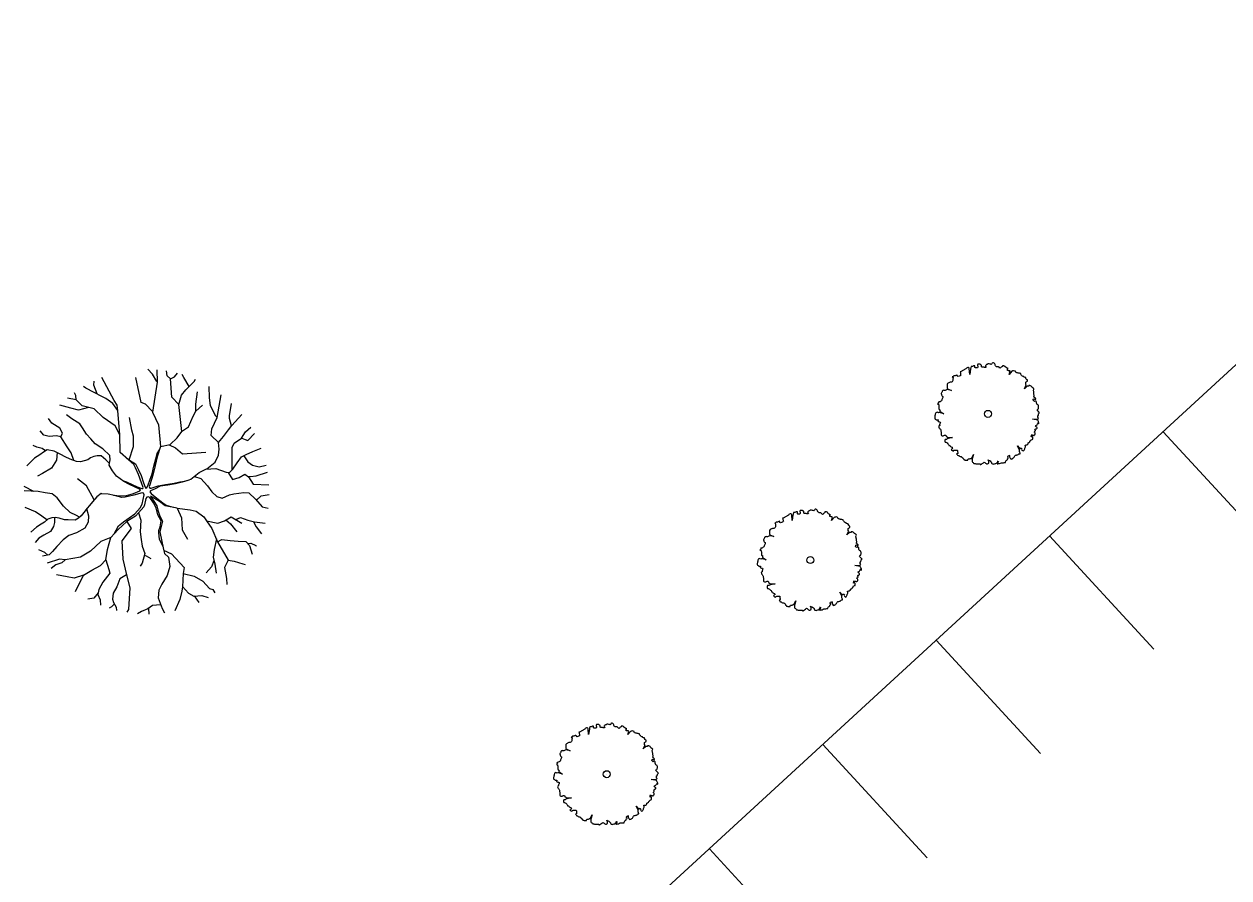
# Model space of a CAD drawing. Extents: x -76 to 67, y -47 to 42.
# Drawn here: x 7.63 to 33.85, y -27.48 to -8.89 of the extents above; entities that cross this region are included whole.
import ezdxf

# ---------------------------------------------------------------- set-up
doc = ezdxf.new("R2010")
doc.units = 0
doc.layers.add('Survey Exist Driveway', color=7, linetype='Continuous')
doc.layers.add('Survey Exist Trees', color=7, linetype='Continuous')

msp = doc.modelspace()

# ---------------------------------------------------------------- linework, layer by layer
at = {"layer": 'Survey Exist Driveway'}
for p, q in [((32.417, -17.765), (34.687, -20.232)), ((29.95, -20.034), (32.219, -22.502)), ((27.482, -22.304), (29.752, -24.772)), ((25.014, -24.574), (27.284, -27.042)), ((22.547, -26.844), (24.816, -29.311))]:
    msp.add_line(p, q, dxfattribs=at)
msp.add_lwpolyline([(50.73, -18.314), (42.064, -8.892), (17.611, -31.383), (26.278, -40.805)], close=True, dxfattribs=at)
at = {"layer": 'Survey Exist Trees'}
for p, q in [((28.128, -16.397), (28.013, -16.465)), ((28.608, -17.377), (28.608, -17.377)), ((24.264, -19.58), (24.15, -19.648)), ((24.744, -20.56), (24.744, -20.56)), ((19.833, -24.241), (19.718, -24.308)), ((20.312, -25.221), (20.312, -25.221))]:
    msp.add_line(p, q, dxfattribs=at)
for points in [[(10.522, -16.674), (10.427, -16.512), (10.325, -16.405)], [(10.523, -16.422), (10.533, -16.69), (10.427, -17.342), (10.56, -17.613), (10.6, -18.089), (10.81, -18.045), (10.969, -17.899), (11.064, -17.763), (10.999, -17.173), (10.852, -17.015), (10.819, -16.614), (10.749, -16.546), (10.736, -16.441)], [(10.819, -16.614), (10.91, -16.571), (10.97, -16.491)], [(28.013, -16.465), (28, -16.465), (28.007, -16.478), (28.007, -16.491), (28.013, -16.505), (28.013, -16.518), (28.02, -16.532), (28.007, -16.539), (28, -16.552), (27.98, -16.559), (27.959, -16.566), (27.946, -16.559), (27.946, -16.545), (27.932, -16.532), (27.919, -16.539), (27.906, -16.545), (27.892, -16.552), (27.879, -16.552), (27.865, -16.552), (27.852, -16.566), (27.831, -16.572), (27.852, -16.586), (27.852, -16.599), (27.845, -16.613), (27.845, -16.626), (27.845, -16.64), (27.845, -16.653), (27.838, -16.667), (27.825, -16.68), (27.811, -16.687), (27.798, -16.687), (27.784, -16.687), (27.771, -16.694), (27.757, -16.701), (27.744, -16.707), (27.73, -16.714), (27.717, -16.734), (27.717, -16.748), (27.717, -16.761), (27.717, -16.775), (27.717, -16.795), (27.717, -16.808), (27.724, -16.829), (27.812, -16.867), (27.717, -16.849), (27.704, -16.856), (27.69, -16.862), (27.677, -16.869)], [(29.138, -16.444), (29.125, -16.451), (29.067, -16.517), (29.091, -16.444), (29.071, -16.438), (29.057, -16.438), (29.044, -16.431), (29.03, -16.431), (29.03, -16.417), (29.03, -16.404), (29.03, -16.39), (29.044, -16.39), (29.03, -16.384), (29.003, -16.37), (28.983, -16.357), (28.983, -16.343), (28.97, -16.336), (28.956, -16.33), (28.943, -16.33), (28.923, -16.33), (28.923, -16.343), (28.909, -16.357), (28.896, -16.363), (28.882, -16.377), (28.869, -16.384), (28.848, -16.363), (28.835, -16.35), (28.821, -16.35), (28.801, -16.35), (28.788, -16.35), (28.781, -16.336), (28.768, -16.33), (28.761, -16.316), (28.761, -16.303), (28.754, -16.289), (28.741, -16.276), (28.727, -16.269), (28.714, -16.269), (28.7, -16.276), (28.694, -16.289), (28.68, -16.303), (28.667, -16.296), (28.653, -16.296), (28.633, -16.289), (28.619, -16.289), (28.606, -16.289), (28.593, -16.303), (28.579, -16.303), (28.566, -16.309), (28.559, -16.323), (28.545, -16.33), (28.552, -16.343), (28.566, -16.357), (28.559, -16.37), (28.545, -16.37), (28.532, -16.37), (28.518, -16.363), (28.505, -16.363), (28.491, -16.363), (28.478, -16.363), (28.465, -16.357), (28.465, -16.343), (28.465, -16.33), (28.465, -16.316), (28.451, -16.309), (28.438, -16.296), (28.424, -16.296), (28.411, -16.296), (28.397, -16.296), (28.384, -16.296), (28.377, -16.309), (28.377, -16.323), (28.384, -16.336), (28.384, -16.35), (28.384, -16.363), (28.377, -16.377), (28.364, -16.377), (28.35, -16.377), (28.337, -16.377), (28.323, -16.37), (28.323, -16.357), (28.323, -16.343), (28.323, -16.33), (28.31, -16.33), (28.296, -16.33), (28.283, -16.336), (28.269, -16.343), (28.256, -16.343), (28.242, -16.343), (28.242, -16.357), (28.236, -16.37), (28.236, -16.384), (28.229, -16.397), (28.211, -16.517), (28.202, -16.39), (28.195, -16.377), (28.182, -16.37), (28.168, -16.37), (28.155, -16.377), (28.141, -16.384), (28.128, -16.397)], [(29.697, -17.321), (29.684, -17.307), (29.677, -17.294), (29.684, -17.28), (29.69, -17.267), (29.704, -17.267), (29.704, -17.253), (29.71, -17.24), (29.71, -17.226), (29.71, -17.213), (29.704, -17.199), (29.704, -17.186), (29.69, -17.179), (29.677, -17.172), (29.67, -17.159), (29.663, -17.139), (29.663, -17.125), (29.659, -17.11), (29.655, -17.102), (29.645, -17.098), (29.635, -17.097), (29.624, -17.098), (29.618, -17.105), (29.604, -17.094), (29.59, -17.08), (29.594, -17.055), (29.61, -17.048), (29.618, -17.052), (29.617, -17.056), (29.635, -17.065), (29.635, -17.061), (29.649, -17.058), (29.648, -17.049), (29.64, -17.039), (29.626, -17.021), (29.618, -17.018), (29.614, -17.013), (29.609, -17.011), (29.609, -16.997), (29.616, -16.984), (29.616, -16.97), (29.609, -16.957), (29.609, -16.943), (29.609, -16.923), (29.603, -16.903), (29.603, -16.889), (29.596, -16.876), (29.596, -16.862), (29.603, -16.849), (29.609, -16.835), (29.603, -16.822), (29.589, -16.815), (29.569, -16.802), (29.562, -16.788), (29.549, -16.775), (29.535, -16.768), (29.522, -16.761), (29.508, -16.761), (29.495, -16.761), (29.495, -16.775), (29.475, -16.775), (29.461, -16.775), (29.4, -16.83), (29.441, -16.748), (29.428, -16.741), (29.428, -16.727), (29.428, -16.714), (29.428, -16.701), (29.428, -16.687), (29.441, -16.68), (29.455, -16.674), (29.468, -16.667), (29.468, -16.653), (29.468, -16.64), (29.455, -16.633), (29.441, -16.62), (29.428, -16.599), (29.428, -16.586), (29.414, -16.586), (29.394, -16.579), (29.387, -16.566), (29.374, -16.566), (29.36, -16.559), (29.347, -16.552), (29.34, -16.539), (29.327, -16.525), (29.32, -16.512), (29.32, -16.498), (29.306, -16.498), (29.293, -16.491), (29.279, -16.491), (29.266, -16.491), (29.253, -16.485), (29.239, -16.485), (29.226, -16.478), (29.212, -16.478), (29.205, -16.465), (29.205, -16.451), (29.165, -16.438), (29.151, -16.444), (29.138, -16.444)], [(9.224, -16.944), (9.155, -16.749), (9.156, -16.664)], [(9.723, -18.218), (9.716, -17.835), (9.673, -17.305), (9.663, -17.189), (9.597, -17.089), (9.33, -16.589)], [(10.421, -17.316), (10.28, -17.165), (10.184, -17.128), (10.068, -16.585)], [(10.999, -17.174), (11.057, -16.973), (11.151, -16.854), (11.339, -16.674), (11.362, -16.625)], [(11.225, -16.783), (11.109, -16.589), (11.072, -16.519)], [(9.716, -17.835), (9.614, -17.637), (9.358, -17.458), (9.162, -17.27), (8.898, -17.202), (8.771, -17.073), (8.582, -17.033)], [(8.771, -17.073), (8.759, -16.979), (8.732, -16.916)], [(9.673, -17.305), (9.564, -17.151), (9.41, -17.04), (9.325, -16.997), (9.163, -16.912), (8.976, -16.818), (8.929, -16.785)], [(11.372, -17.315), (11.372, -17.169), (11.407, -16.896)], [(11.614, -18.577), (11.796, -18.431), (11.865, -18.276), (11.881, -18.147), (11.865, -17.998), (11.704, -17.848), (11.717, -17.7), (11.835, -17.459), (11.922, -16.962)], [(11.835, -17.459), (11.807, -17.426), (11.747, -17.315), (11.688, -17.195), (11.671, -17.025), (11.661, -16.778)], [(27.677, -16.869), (27.663, -16.869), (27.65, -16.862), (27.636, -16.869), (27.623, -16.869), (27.609, -16.883), (27.609, -16.896), (27.602, -16.91), (27.596, -16.923), (27.589, -16.936), (27.589, -16.95), (27.596, -16.95), (27.596, -16.963), (27.602, -16.977), (27.609, -16.99), (27.623, -16.997), (27.623, -17.011), (27.623, -17.024), (27.616, -17.038), (27.609, -17.051), (27.602, -17.065), (27.602, -17.078), (27.596, -17.092), (27.582, -17.098), (27.569, -17.112), (27.549, -17.119), (27.539, -17.121), (27.54, -17.117), (27.536, -17.114), (27.525, -17.129), (27.526, -17.13), (27.54, -17.133), (27.533, -17.136), (27.528, -17.139), (27.511, -17.164), (27.535, -17.172), (27.535, -17.186), (27.542, -17.199), (27.542, -17.213), (27.542, -17.226), (27.542, -17.24), (27.542, -17.253), (27.542, -17.267), (27.549, -17.28), (27.562, -17.28), (27.569, -17.294), (27.562, -17.307), (27.562, -17.321), (27.645, -17.374), (27.555, -17.348), (27.542, -17.348), (27.528, -17.354), (27.515, -17.348), (27.501, -17.341), (27.488, -17.348), (27.475, -17.354), (27.468, -17.368), (27.461, -17.381), (27.461, -17.402), (27.454, -17.422), (27.454, -17.435), (27.448, -17.449), (27.448, -17.462), (27.448, -17.476), (27.454, -17.489), (27.468, -17.496), (27.488, -17.51), (27.501, -17.51), (27.515, -17.51), (27.528, -17.516), (27.52, -17.521), (27.517, -17.528), (27.515, -17.537), (27.528, -17.543), (27.542, -17.55), (27.555, -17.55), (27.569, -17.557), (27.576, -17.57), (27.569, -17.584), (27.562, -17.597), (27.555, -17.611), (27.555, -17.612), (27.555, -17.616), (27.564, -17.624), (27.555, -17.628), (27.555, -17.631), (27.542, -17.638), (27.535, -17.651), (27.542, -17.665), (27.542, -17.678), (27.555, -17.692), (27.562, -17.705), (27.576, -17.712), (27.582, -17.725), (27.582, -17.739), (27.582, -17.752), (27.589, -17.766), (27.589, -17.779), (27.589, -17.793), (27.589, -17.806), (27.589, -17.82)], [(9.037, -17.237), (8.821, -17.295), (8.651, -17.253), (8.411, -17.191)], [(11.063, -17.76), (11.209, -17.656), (11.312, -17.425), (11.372, -17.315), (11.517, -17.187)], [(12.15, -17.638), (12.105, -17.477), (12.105, -17.418), (12.151, -17.151)], [(8.715, -18.39), (8.657, -18.225), (8.572, -18.097), (8.436, -17.875), (8.47, -17.799), (8.411, -17.688), (8.24, -17.577), (8.164, -17.477)], [(9.649, -18.733), (9.649, -18.733), (9.56, -18.619), (9.484, -18.491), (9.51, -18.38), (9.501, -18.286), (9.348, -18.141), (9.178, -18.03), (9.084, -17.919), (8.991, -17.816), (8.906, -17.679), (8.846, -17.594), (8.676, -17.483), (8.556, -17.398)], [(9.922, -18.381), (10.014, -18.09), (10.014, -17.86), (9.98, -17.732), (9.93, -17.458)], [(11.865, -17.998), (11.976, -17.87), (12.079, -17.725), (12.156, -17.631), (12.373, -17.393)], [(29.293, -18.177), (29.293, -18.164), (29.25, -18.074), (29.306, -18.143), (29.306, -18.13), (29.306, -18.116), (29.32, -18.123), (29.333, -18.123), (29.347, -18.137), (29.34, -18.15), (29.347, -18.164), (29.36, -18.177), (29.374, -18.184), (29.387, -18.177), (29.394, -18.164), (29.401, -18.15), (29.407, -18.137), (29.407, -18.123), (29.414, -18.11), (29.421, -18.096), (29.421, -18.083), (29.414, -18.069), (29.414, -18.056), (29.428, -18.056), (29.441, -18.049), (29.455, -18.049), (29.475, -18.035), (29.482, -18.022), (29.482, -18.008), (29.495, -18.002), (29.515, -17.988), (29.522, -17.975), (29.535, -17.968), (29.535, -17.955), (29.542, -17.941), (29.556, -17.941), (29.569, -17.934), (29.583, -17.928), (29.583, -17.914), (29.583, -17.901), (29.583, -17.887), (29.576, -17.874), (29.562, -17.874), (29.549, -17.88), (29.549, -17.867), (29.556, -17.853), (29.556, -17.84), (29.562, -17.826), (29.562, -17.84), (29.576, -17.84), (29.589, -17.84), (29.603, -17.847), (29.616, -17.847), (29.623, -17.833), (29.636, -17.826), (29.636, -17.813), (29.636, -17.799), (29.63, -17.786), (29.616, -17.779), (29.623, -17.766), (29.63, -17.752), (29.643, -17.746), (29.643, -17.732), (29.63, -17.725), (29.636, -17.712), (29.65, -17.705), (29.663, -17.705), (29.677, -17.692), (29.677, -17.678), (29.67, -17.665), (29.657, -17.658), (29.643, -17.644), (29.65, -17.631), (29.663, -17.624), (29.677, -17.617), (29.684, -17.604), (29.71, -17.57), (29.704, -17.59), (29.717, -17.597), (29.717, -17.584), (29.717, -17.57), (29.71, -17.557), (29.704, -17.543), (29.697, -17.53), (29.69, -17.516), (29.573, -17.492), (29.684, -17.489), (29.697, -17.483), (29.704, -17.469), (29.69, -17.456), (29.69, -17.442), (29.69, -17.429), (29.69, -17.415), (29.704, -17.415), (29.704, -17.402), (29.71, -17.388), (29.71, -17.375), (29.724, -17.361), (29.731, -17.348), (29.717, -17.341), (29.697, -17.321)], [(8.437, -17.877), (8.342, -17.858), (8.18, -17.867), (8.061, -17.841), (7.987, -17.748)], [(12.162, -18.595), (12.163, -18.112), (12.203, -18.015), (12.368, -17.905), (12.452, -17.771), (12.567, -17.666)], [(12.369, -17.904), (12.445, -17.938), (12.505, -17.956), (12.647, -17.804)], [(27.589, -17.82), (27.589, -17.833), (27.596, -17.847), (27.609, -17.853), (27.623, -17.853), (27.636, -17.853), (27.65, -17.847), (27.663, -17.84), (27.677, -17.84), (27.69, -17.84), (27.697, -17.853), (27.697, -17.867), (27.717, -17.88), (27.73, -17.894), (27.839, -17.891), (27.717, -17.921), (27.704, -17.934), (27.69, -17.934), (27.677, -17.934), (27.67, -17.948), (27.67, -17.961), (27.67, -17.982), (27.677, -17.995), (27.69, -17.995), (27.704, -18.002), (27.717, -18.008), (27.737, -18.029), (27.751, -18.042), (27.757, -18.056), (27.757, -18.069), (27.771, -18.069), (27.784, -18.076), (27.791, -18.089), (27.805, -18.096), (27.825, -18.103), (27.831, -18.116), (27.838, -18.13), (27.825, -18.137), (27.818, -18.15), (27.805, -18.15), (27.811, -18.164), (27.825, -18.177), (27.845, -18.184), (27.858, -18.191), (27.852, -18.177), (27.865, -18.17), (27.879, -18.164), (27.892, -18.164), (27.906, -18.164), (27.919, -18.164), (27.939, -18.164), (27.946, -18.177), (27.946, -18.191), (27.946, -18.204), (27.953, -18.217), (27.953, -18.238), (27.939, -18.244), (27.926, -18.251), (27.939, -18.265), (27.946, -18.278), (27.959, -18.285), (27.973, -18.285), (27.986, -18.298), (28, -18.305), (28.013, -18.305), (28.027, -18.305), (28.04, -18.319), (28.06, -18.332), (28.067, -18.346), (28.067, -18.359), (28.081, -18.366), (28.087, -18.379), (28.101, -18.379), (28.114, -18.386), (28.128, -18.386), (28.148, -18.386), (28.168, -18.386), (28.168, -18.373), (28.175, -18.359), (28.188, -18.359), (28.209, -18.359), (28.222, -18.352), (28.236, -18.346), (28.249, -18.346), (28.291, -18.263), (28.262, -18.359), (28.262, -18.373), (28.262, -18.386), (28.262, -18.4), (28.262, -18.413), (28.269, -18.426), (28.283, -18.433), (28.296, -18.447), (28.303, -18.46), (28.316, -18.46), (28.33, -18.46), (28.343, -18.467), (28.357, -18.467), (28.37, -18.467), (28.384, -18.467), (28.397, -18.467)], [(8.101, -18.18), (8.026, -18.131), (7.915, -18.105), (7.831, -18.067)], [(10.791, -18.049), (10.932, -18.116), (11.082, -18.247), (11.587, -18.208)], [(9.491, -18.458), (9.416, -18.38), (9.314, -18.294), (9.228, -18.294), (9.151, -18.303), (9.083, -18.337), (9.023, -18.379), (8.861, -18.422), (8.776, -18.413), (8.639, -18.362), (8.529, -18.311), (8.435, -18.259), (8.29, -18.191), (8.137, -18.157), (8.06, -18.208), (7.974, -18.268), (7.863, -18.344), (7.695, -18.507)], [(8.352, -18.22), (8.341, -18.387), (8.229, -18.558), (8.033, -18.677), (7.923, -18.736)], [(9.776, -18.828), (9.865, -18.857), (9.984, -18.915), (10.096, -18.964), (10.194, -19.005), (10.217, -19.003), (10.226, -18.977), (10.189, -18.876), (10.122, -18.696), (10.06, -18.551), (10.021, -18.481), (9.908, -18.381), (9.723, -18.218)], [(9.875, -18.352), (9.983, -18.419), (10.061, -18.468), (10.124, -18.597), (10.18, -18.722), (10.234, -18.878), (10.267, -18.972), (10.283, -18.993), (10.308, -18.986), (10.331, -18.925), (10.369, -18.82), (10.419, -18.684), (10.461, -18.517), (10.498, -18.359), (10.53, -18.242), (10.578, -18.161)], [(10.6, -18.089), (10.532, -18.313), (10.488, -18.5), (10.435, -18.71), (10.369, -18.924), (10.359, -18.956), (10.372, -18.994), (10.401, -18.998), (10.549, -18.947), (10.711, -18.914), (10.901, -18.885), (11.025, -18.857), (11.131, -18.846)], [(11.189, -18.826), (11.266, -18.799), (11.445, -18.654), (11.591, -18.578), (11.804, -18.569), (12.034, -18.646), (12.102, -18.655), (12.179, -18.578), (12.273, -18.442), (12.368, -18.314), (12.47, -18.263), (12.615, -18.195), (12.793, -18.123)], [(12.415, -18.29), (12.504, -18.425), (12.606, -18.493), (12.751, -18.528), (12.904, -18.491)], [(28.397, -18.467), (28.411, -18.467), (28.424, -18.467), (28.438, -18.467), (28.438, -18.48), (28.451, -18.48), (28.465, -18.474), (28.478, -18.46), (28.498, -18.447), (28.512, -18.44), (28.525, -18.426), (28.539, -18.433), (28.552, -18.447), (28.566, -18.46), (28.579, -18.467), (28.599, -18.467), (28.613, -18.46), (28.626, -18.453), (28.626, -18.453), (28.626, -18.433), (28.626, -18.413), (28.619, -18.4), (28.613, -18.379), (28.613, -18.393), (28.626, -18.393), (28.64, -18.393), (28.653, -18.4), (28.673, -18.42), (28.687, -18.433), (28.687, -18.447), (28.694, -18.46), (28.707, -18.467), (28.72, -18.467), (28.734, -18.474), (28.747, -18.467), (28.768, -18.46), (28.781, -18.46), (28.795, -18.453), (28.801, -18.44), (28.815, -18.426), (28.821, -18.413), (28.808, -18.413), (28.821, -18.413), (28.835, -18.413), (28.828, -18.426), (28.821, -18.44), (28.815, -18.453), (28.808, -18.467), (28.821, -18.467), (28.835, -18.46), (28.848, -18.46), (28.862, -18.46), (28.882, -18.447), (28.902, -18.44), (28.916, -18.44), (28.929, -18.44), (28.943, -18.44), (28.963, -18.433), (28.976, -18.433), (28.99, -18.433), (28.99, -18.42), (28.997, -18.406), (29.003, -18.393), (29.017, -18.386), (29.03, -18.373), (29.03, -18.359), (29.037, -18.346), (29.05, -18.346), (29.05, -18.332), (29.037, -18.319), (29.037, -18.305), (29.044, -18.292), (29.057, -18.292), (29.064, -18.278), (29.077, -18.285), (29.077, -18.298), (29.077, -18.312), (29.084, -18.325), (29.091, -18.339), (29.104, -18.359), (29.104, -18.373), (29.118, -18.359), (29.131, -18.359), (29.145, -18.352), (29.151, -18.339), (29.165, -18.332), (29.178, -18.319), (29.185, -18.305), (29.192, -18.292), (29.205, -18.278), (29.226, -18.278), (29.239, -18.271), (29.253, -18.271), (29.266, -18.265), (29.279, -18.251), (29.293, -18.244), (29.306, -18.244), (29.306, -18.231), (29.3, -18.217), (29.293, -18.197), (29.293, -18.177)], [(9.162, -19.247), (8.993, -18.941), (8.796, -18.791)], [(9.577, -19.15), (9.728, -19.165), (9.865, -19.152), (10.016, -19.114), (10.153, -19.056), (10.166, -19.032), (10.149, -19.013), (9.928, -18.915), (9.807, -18.85), (9.649, -18.733)], [(11.189, -18.826), (11.077, -18.865), (10.927, -18.902), (10.762, -18.929), (10.598, -18.953), (10.487, -19.006), (10.384, -19.056), (10.372, -19.072), (10.4, -19.109), (10.488, -19.18), (10.654, -19.312), (10.729, -19.364), (10.875, -19.412)], [(11.34, -18.74), (11.479, -18.783), (11.624, -18.945), (11.717, -19.073), (11.828, -19.175), (11.947, -19.21), (12.101, -19.141), (12.195, -19.116), (12.417, -19.09), (12.528, -19.099), (12.672, -19.236), (12.817, -19.398), (12.944, -19.428)], [(12.074, -18.651), (12.17, -18.809), (12.315, -18.766), (12.435, -18.689), (12.52, -18.749), (12.622, -18.911), (12.963, -18.923)], [(12.501, -18.736), (12.563, -18.741), (12.682, -18.724), (12.934, -18.648)], [(8.843, -19.627), (8.773, -19.591), (8.637, -19.523), (8.492, -19.386), (8.356, -19.207), (8.245, -19.121), (8.092, -19.095), (7.938, -19.07), (7.635, -19.055)], [(7.846, -19.065), (7.637, -18.958)], [(9.33, -19.115), (9.312, -19.114), (9.218, -19.182), (9.123, -19.293), (9.055, -19.369), (9.004, -19.429), (8.935, -19.523), (8.875, -19.6), (8.816, -19.651), (8.747, -19.693), (8.594, -19.685), (8.517, -19.685), (8.397, -19.65), (8.312, -19.633), (8.235, -19.642), (8.15, -19.667), (8.082, -19.735), (8.005, -19.778), (7.902, -19.846), (7.784, -19.951)], [(9.596, -19.986), (9.69, -19.814), (9.798, -19.726), (9.918, -19.64), (10.046, -19.551), (10.163, -19.423), (10.207, -19.341), (10.244, -19.138), (10.233, -19.106), (10.202, -19.1), (10.022, -19.15), (9.837, -19.191), (9.759, -19.198), (9.6, -19.155), (9.463, -19.128), (9.33, -19.115)], [(12.691, -19.257), (12.792, -19.159), (12.967, -19.135)], [(10.653, -20.258), (10.584, -20.105), (10.569, -19.966), (10.565, -19.918), (10.594, -19.837), (10.621, -19.707), (10.546, -19.578), (10.509, -19.42), (10.449, -19.314), (10.368, -19.2), (10.338, -19.181), (10.307, -19.188), (10.286, -19.223), (10.252, -19.358), (10.242, -19.399), (10.121, -19.534), (10.057, -19.604), (9.869, -19.724), (9.68, -19.893), (9.521, -20.07)], [(10.966, -19.43), (10.701, -19.378), (10.58, -19.288), (10.385, -19.167), (10.457, -19.279), (10.522, -19.378), (10.543, -19.471), (10.589, -19.608), (10.649, -19.712), (10.59, -19.948), (10.667, -20.33)], [(8.133, -19.684), (8.022, -19.607), (7.886, -19.513), (7.658, -19.419)], [(8.293, -19.635), (8.295, -19.744), (8.278, -19.83), (8.209, -19.94), (8.064, -20.017), (7.953, -20.085), (7.874, -20.176)], [(8.996, -19.44), (9.037, -19.6), (9.029, -19.736), (8.96, -19.864), (8.772, -19.966), (8.61, -20.026), (8.482, -20.12), (8.345, -20.265), (8.251, -20.376), (8.182, -20.444), (8.033, -20.473)], [(10.121, -19.534), (10.172, -19.695), (10.163, -19.942), (10.179, -20.113), (10.205, -20.258), (10.264, -20.42), (10.204, -20.625), (10.161, -20.693)], [(10.966, -19.43), (11.251, -19.464), (11.378, -19.493), (11.546, -19.62), (11.607, -19.708), (11.717, -19.87), (11.844, -20.162), (12.078, -20.562), (11.995, -20.72), (12.036, -20.962), (12.043, -21.09)], [(10.966, -19.43), (11.063, -19.642), (11.076, -19.904), (11.194, -20.107)], [(11.607, -19.708), (11.852, -19.756), (11.997, -19.705), (12.143, -19.619), (12.373, -19.756)], [(12.241, -19.678), (12.347, -19.637), (12.501, -19.688), (12.646, -19.731), (12.879, -19.755)], [(24.15, -19.648), (24.136, -19.648), (24.143, -19.661), (24.143, -19.674), (24.15, -19.688), (24.15, -19.701), (24.157, -19.715), (24.143, -19.722), (24.136, -19.735), (24.116, -19.742), (24.096, -19.749), (24.082, -19.742), (24.082, -19.728), (24.069, -19.715), (24.056, -19.722), (24.042, -19.728), (24.029, -19.735), (24.015, -19.735), (24.002, -19.735), (23.988, -19.749), (23.968, -19.755), (23.988, -19.769), (23.988, -19.782), (23.981, -19.796), (23.981, -19.809), (23.981, -19.823), (23.981, -19.836), (23.975, -19.85), (23.961, -19.863), (23.948, -19.87), (23.934, -19.87), (23.921, -19.87), (23.907, -19.877), (23.894, -19.883), (23.88, -19.89), (23.867, -19.897), (23.853, -19.917), (23.853, -19.931), (23.853, -19.944), (23.853, -19.958), (23.853, -19.978), (23.853, -19.991), (23.86, -20.012), (23.949, -20.05), (23.853, -20.032), (23.84, -20.039), (23.827, -20.045), (23.813, -20.052)], [(25.275, -19.627), (25.261, -19.634), (25.203, -19.7), (25.227, -19.627), (25.207, -19.621), (25.194, -19.621), (25.18, -19.614), (25.167, -19.614), (25.167, -19.6), (25.167, -19.587), (25.167, -19.573), (25.18, -19.573), (25.167, -19.567), (25.14, -19.553), (25.12, -19.54), (25.12, -19.526), (25.106, -19.519), (25.093, -19.513), (25.079, -19.513), (25.059, -19.513), (25.059, -19.526), (25.046, -19.54), (25.032, -19.546), (25.019, -19.56), (25.005, -19.567), (24.985, -19.546), (24.971, -19.533), (24.958, -19.533), (24.938, -19.533), (24.924, -19.533), (24.918, -19.519), (24.904, -19.513), (24.897, -19.499), (24.897, -19.486), (24.891, -19.472), (24.877, -19.459), (24.864, -19.452), (24.85, -19.452), (24.837, -19.459), (24.83, -19.472), (24.817, -19.486), (24.803, -19.479), (24.79, -19.479), (24.769, -19.472), (24.756, -19.472), (24.742, -19.472), (24.729, -19.486), (24.716, -19.486), (24.702, -19.492), (24.695, -19.506), (24.682, -19.513), (24.689, -19.526), (24.702, -19.54), (24.695, -19.553), (24.682, -19.553), (24.668, -19.553), (24.655, -19.546), (24.641, -19.546), (24.628, -19.546), (24.615, -19.546), (24.601, -19.54), (24.601, -19.526), (24.601, -19.513), (24.601, -19.499), (24.588, -19.492), (24.574, -19.479), (24.561, -19.479), (24.547, -19.479), (24.534, -19.479), (24.52, -19.479), (24.513, -19.492), (24.513, -19.506), (24.52, -19.519), (24.52, -19.533), (24.52, -19.546), (24.513, -19.56), (24.5, -19.56), (24.487, -19.56), (24.473, -19.56), (24.46, -19.553), (24.46, -19.54), (24.46, -19.526), (24.46, -19.513), (24.446, -19.513), (24.433, -19.513), (24.419, -19.519), (24.406, -19.526), (24.392, -19.526), (24.379, -19.526), (24.379, -19.54), (24.372, -19.553), (24.372, -19.567), (24.365, -19.58), (24.347, -19.7), (24.338, -19.573), (24.332, -19.56), (24.318, -19.553), (24.305, -19.553), (24.291, -19.56), (24.278, -19.567), (24.264, -19.58)], [(25.834, -20.504), (25.82, -20.49), (25.813, -20.477), (25.82, -20.463), (25.827, -20.45), (25.84, -20.45), (25.84, -20.436), (25.847, -20.423), (25.847, -20.409), (25.847, -20.396), (25.84, -20.382), (25.84, -20.369), (25.827, -20.362), (25.813, -20.355), (25.807, -20.342), (25.8, -20.322), (25.8, -20.308), (25.796, -20.293), (25.791, -20.285), (25.782, -20.28), (25.771, -20.28), (25.76, -20.281), (25.755, -20.288), (25.74, -20.277), (25.727, -20.263), (25.73, -20.238), (25.746, -20.231), (25.755, -20.235), (25.753, -20.239), (25.772, -20.248), (25.772, -20.244), (25.785, -20.241), (25.785, -20.232), (25.777, -20.222), (25.762, -20.204), (25.754, -20.201), (25.75, -20.196), (25.746, -20.194), (25.746, -20.18), (25.753, -20.167), (25.753, -20.153), (25.746, -20.14), (25.746, -20.126), (25.746, -20.106), (25.739, -20.086), (25.739, -20.072), (25.732, -20.059), (25.732, -20.045), (25.739, -20.032), (25.746, -20.018), (25.739, -20.005), (25.726, -19.998), (25.706, -19.985), (25.699, -19.971), (25.685, -19.958), (25.672, -19.951), (25.658, -19.944), (25.645, -19.944), (25.631, -19.944), (25.631, -19.958), (25.611, -19.958), (25.598, -19.958), (25.537, -20.012), (25.578, -19.931), (25.564, -19.924), (25.564, -19.91), (25.564, -19.897), (25.564, -19.883), (25.564, -19.87), (25.578, -19.863), (25.591, -19.857), (25.605, -19.85), (25.605, -19.836), (25.605, -19.823), (25.591, -19.816), (25.578, -19.803), (25.564, -19.782), (25.564, -19.769), (25.551, -19.769), (25.53, -19.762), (25.524, -19.749), (25.51, -19.749), (25.497, -19.742), (25.483, -19.735), (25.477, -19.722), (25.463, -19.708), (25.456, -19.695), (25.456, -19.681), (25.443, -19.681), (25.429, -19.674), (25.416, -19.674), (25.402, -19.674), (25.389, -19.668), (25.376, -19.668), (25.362, -19.661), (25.349, -19.661), (25.342, -19.648), (25.342, -19.634), (25.301, -19.621), (25.288, -19.627), (25.275, -19.627)], [(9.869, -19.724), (9.962, -19.872), (9.761, -20.138), (9.784, -20.54), (9.862, -20.878), (9.938, -21.162), (9.908, -21.637), (9.867, -21.695)], [(12.027, -19.687), (12.125, -19.773), (12.261, -19.944)], [(12.627, -19.725), (12.688, -19.833), (12.804, -19.992)], [(8.756, -21.245), (8.929, -20.886), (9.107, -20.778), (9.301, -20.679), (9.413, -20.557), (9.453, -20.327), (9.521, -20.07), (9.303, -20.153), (9.083, -20.369), (8.859, -20.496), (8.532, -20.553), (8.408, -20.538), (8.138, -20.631)], [(11.818, -20.1), (11.774, -20.327), (11.748, -20.498), (11.782, -20.652), (11.816, -20.848)], [(11.844, -20.162), (11.937, -20.114), (12.116, -20.131), (12.295, -20.149), (12.457, -20.157), (12.542, -20.243), (12.594, -20.434)], [(23.813, -20.052), (23.8, -20.052), (23.786, -20.045), (23.773, -20.052), (23.759, -20.052), (23.746, -20.066), (23.746, -20.079), (23.739, -20.092), (23.732, -20.106), (23.726, -20.119), (23.726, -20.133), (23.732, -20.133), (23.732, -20.146), (23.739, -20.16), (23.746, -20.173), (23.759, -20.18), (23.759, -20.194), (23.759, -20.207), (23.752, -20.221), (23.746, -20.234), (23.739, -20.248), (23.739, -20.261), (23.732, -20.275), (23.719, -20.281), (23.705, -20.295), (23.685, -20.301), (23.676, -20.304), (23.676, -20.3), (23.673, -20.297), (23.662, -20.312), (23.663, -20.313), (23.676, -20.316), (23.669, -20.319), (23.665, -20.322), (23.647, -20.347), (23.672, -20.355), (23.672, -20.369), (23.678, -20.382), (23.678, -20.396), (23.678, -20.409), (23.678, -20.423), (23.678, -20.436), (23.678, -20.45), (23.685, -20.463), (23.699, -20.463), (23.705, -20.477), (23.699, -20.49), (23.699, -20.504), (23.782, -20.557), (23.692, -20.531), (23.678, -20.531), (23.665, -20.537), (23.651, -20.531), (23.638, -20.524), (23.624, -20.531), (23.611, -20.537), (23.604, -20.551), (23.598, -20.564), (23.598, -20.585), (23.591, -20.605), (23.591, -20.618), (23.584, -20.632), (23.584, -20.645), (23.584, -20.659), (23.591, -20.672), (23.604, -20.679), (23.624, -20.693), (23.638, -20.693), (23.651, -20.693), (23.665, -20.699), (23.656, -20.704), (23.653, -20.71), (23.651, -20.72), (23.665, -20.726), (23.678, -20.733), (23.692, -20.733), (23.705, -20.74), (23.712, -20.753), (23.705, -20.767), (23.699, -20.78), (23.692, -20.794), (23.691, -20.795), (23.691, -20.799), (23.701, -20.807), (23.691, -20.811), (23.692, -20.814), (23.678, -20.821), (23.672, -20.834), (23.678, -20.848), (23.678, -20.861), (23.692, -20.875), (23.699, -20.888), (23.712, -20.895), (23.719, -20.908), (23.719, -20.922), (23.719, -20.935), (23.726, -20.949), (23.726, -20.962), (23.726, -20.976), (23.726, -20.989), (23.726, -21.003)], [(8.152, -20.45), (8.086, -20.392), (7.954, -20.336)], [(10.667, -20.33), (10.69, -20.42), (10.776, -20.497), (10.809, -20.702), (10.749, -20.898), (10.629, -21.086), (10.569, -21.214), (10.552, -21.385), (10.636, -21.615), (10.691, -21.709)], [(10.671, -20.345), (10.845, -20.421), (11.116, -20.719), (11.099, -20.856), (11.079, -21.143), (11.07, -21.239), (11.027, -21.42), (10.916, -21.666)], [(12.5, -20.2), (12.568, -20.191), (12.679, -20.243), (12.688, -20.26)], [(8.531, -20.553), (8.455, -20.623), (8.327, -20.666), (8.227, -20.746)], [(9.413, -20.557), (9.478, -20.769), (9.504, -20.846), (9.35, -21.042), (9.264, -21.204), (9.238, -21.307), (9.289, -21.426), (9.297, -21.542)], [(10.254, -20.453), (10.289, -20.471), (10.392, -20.523)], [(11.766, -20.579), (11.713, -20.711), (11.594, -20.839)], [(12.078, -20.563), (12.209, -20.584), (12.396, -20.644), (12.447, -20.655)], [(25.429, -21.36), (25.429, -21.347), (25.386, -21.257), (25.443, -21.326), (25.443, -21.313), (25.443, -21.299), (25.456, -21.306), (25.47, -21.306), (25.483, -21.32), (25.477, -21.333), (25.483, -21.347), (25.497, -21.36), (25.51, -21.367), (25.524, -21.36), (25.53, -21.347), (25.537, -21.333), (25.544, -21.32), (25.544, -21.306), (25.551, -21.293), (25.557, -21.279), (25.557, -21.266), (25.551, -21.252), (25.551, -21.239), (25.564, -21.239), (25.578, -21.232), (25.591, -21.232), (25.611, -21.218), (25.618, -21.205), (25.618, -21.191), (25.631, -21.185), (25.652, -21.171), (25.658, -21.158), (25.672, -21.151), (25.672, -21.138), (25.679, -21.124), (25.692, -21.124), (25.706, -21.117), (25.719, -21.111), (25.719, -21.097), (25.719, -21.084), (25.719, -21.07), (25.712, -21.057), (25.699, -21.057), (25.685, -21.063), (25.685, -21.05), (25.692, -21.036), (25.692, -21.023), (25.699, -21.009), (25.699, -21.023), (25.712, -21.023), (25.726, -21.023), (25.739, -21.03), (25.753, -21.03), (25.759, -21.016), (25.773, -21.009), (25.773, -20.996), (25.773, -20.982), (25.766, -20.969), (25.753, -20.962), (25.759, -20.949), (25.766, -20.935), (25.78, -20.929), (25.78, -20.915), (25.766, -20.908), (25.773, -20.895), (25.786, -20.888), (25.8, -20.888), (25.813, -20.875), (25.813, -20.861), (25.807, -20.848), (25.793, -20.841), (25.78, -20.827), (25.786, -20.814), (25.8, -20.807), (25.813, -20.8), (25.82, -20.787), (25.847, -20.753), (25.84, -20.773), (25.854, -20.78), (25.854, -20.767), (25.854, -20.753), (25.847, -20.74), (25.84, -20.726), (25.834, -20.713), (25.827, -20.699), (25.709, -20.675), (25.82, -20.672), (25.834, -20.666), (25.84, -20.652), (25.827, -20.639), (25.827, -20.625), (25.827, -20.612), (25.827, -20.598), (25.84, -20.598), (25.84, -20.585), (25.847, -20.571), (25.847, -20.558), (25.86, -20.544), (25.867, -20.531), (25.854, -20.524), (25.834, -20.504)], [(8.929, -20.886), (8.727, -20.956), (8.574, -20.922), (8.342, -20.88)], [(9.862, -20.878), (9.717, -20.966), (9.656, -21.145), (9.571, -21.281), (9.562, -21.409), (9.579, -21.486), (9.638, -21.589), (9.649, -21.657)], [(11.099, -20.856), (11.335, -20.913), (11.527, -21.022), (11.67, -21.181), (11.738, -21.198), (11.784, -21.276)], [(11.08, -21.135), (11.209, -21.283), (11.328, -21.343), (11.499, -21.334), (11.639, -21.378)], [(23.726, -21.003), (23.726, -21.016), (23.732, -21.03), (23.746, -21.036), (23.759, -21.036), (23.773, -21.036), (23.786, -21.03), (23.8, -21.023), (23.813, -21.023), (23.827, -21.023), (23.833, -21.036), (23.833, -21.05), (23.853, -21.063), (23.867, -21.077), (23.976, -21.074), (23.853, -21.104), (23.84, -21.117), (23.827, -21.117), (23.813, -21.117), (23.806, -21.131), (23.806, -21.144), (23.806, -21.164), (23.813, -21.178), (23.827, -21.178), (23.84, -21.185), (23.853, -21.191), (23.874, -21.212), (23.887, -21.225), (23.894, -21.239), (23.894, -21.252), (23.907, -21.252), (23.921, -21.259), (23.928, -21.272), (23.941, -21.279), (23.961, -21.286), (23.968, -21.299), (23.975, -21.313), (23.961, -21.32), (23.954, -21.333), (23.941, -21.333), (23.948, -21.347), (23.961, -21.36), (23.981, -21.367), (23.995, -21.374), (23.988, -21.36), (24.002, -21.353), (24.015, -21.347), (24.029, -21.347), (24.042, -21.347), (24.056, -21.347), (24.076, -21.347), (24.082, -21.36), (24.082, -21.374), (24.082, -21.387), (24.089, -21.4), (24.089, -21.421), (24.076, -21.427), (24.062, -21.434), (24.076, -21.448), (24.082, -21.461), (24.096, -21.468), (24.109, -21.468), (24.123, -21.481), (24.136, -21.488), (24.15, -21.488), (24.163, -21.488), (24.177, -21.502), (24.197, -21.515), (24.204, -21.529), (24.204, -21.542), (24.217, -21.549), (24.224, -21.562), (24.237, -21.562), (24.251, -21.569), (24.264, -21.569), (24.285, -21.569), (24.305, -21.569), (24.305, -21.556), (24.311, -21.542), (24.325, -21.542), (24.345, -21.542), (24.359, -21.535), (24.372, -21.529), (24.386, -21.529), (24.428, -21.446), (24.399, -21.542), (24.399, -21.556), (24.399, -21.569), (24.399, -21.583), (24.399, -21.596), (24.406, -21.609), (24.419, -21.616), (24.433, -21.63), (24.439, -21.643), (24.453, -21.643), (24.466, -21.643), (24.48, -21.65), (24.493, -21.65), (24.507, -21.65), (24.52, -21.65), (24.534, -21.65)], [(9.246, -21.275), (9.153, -21.392), (9.019, -21.41)], [(11.335, -21.342), (11.44, -21.483)], [(24.534, -21.65), (24.547, -21.65), (24.561, -21.65), (24.574, -21.65), (24.574, -21.663), (24.588, -21.663), (24.601, -21.657), (24.615, -21.643), (24.635, -21.63), (24.648, -21.623), (24.662, -21.609), (24.675, -21.616), (24.689, -21.63), (24.702, -21.643), (24.716, -21.65), (24.736, -21.65), (24.749, -21.643), (24.763, -21.636), (24.763, -21.636), (24.763, -21.616), (24.763, -21.596), (24.756, -21.583), (24.749, -21.562), (24.749, -21.576), (24.763, -21.576), (24.776, -21.576), (24.79, -21.583), (24.81, -21.603), (24.823, -21.616), (24.823, -21.63), (24.83, -21.643), (24.843, -21.65), (24.857, -21.65), (24.87, -21.657), (24.884, -21.65), (24.904, -21.643), (24.918, -21.643), (24.931, -21.636), (24.938, -21.623), (24.951, -21.609), (24.958, -21.596), (24.945, -21.596), (24.958, -21.596), (24.971, -21.596), (24.965, -21.609), (24.958, -21.623), (24.951, -21.636), (24.945, -21.65), (24.958, -21.65), (24.971, -21.643), (24.985, -21.643), (24.998, -21.643), (25.019, -21.63), (25.039, -21.623), (25.052, -21.623), (25.066, -21.623), (25.079, -21.623), (25.099, -21.616), (25.113, -21.616), (25.126, -21.616), (25.126, -21.603), (25.133, -21.589), (25.14, -21.576), (25.153, -21.569), (25.167, -21.556), (25.167, -21.542), (25.174, -21.529), (25.187, -21.529), (25.187, -21.515), (25.174, -21.502), (25.174, -21.488), (25.18, -21.475), (25.194, -21.475), (25.2, -21.461), (25.214, -21.468), (25.214, -21.481), (25.214, -21.495), (25.221, -21.508), (25.227, -21.522), (25.241, -21.542), (25.241, -21.556), (25.254, -21.542), (25.268, -21.542), (25.281, -21.535), (25.288, -21.522), (25.301, -21.515), (25.315, -21.502), (25.322, -21.488), (25.328, -21.475), (25.342, -21.461), (25.362, -21.461), (25.376, -21.454), (25.389, -21.454), (25.402, -21.448), (25.416, -21.434), (25.429, -21.427), (25.443, -21.427), (25.443, -21.414), (25.436, -21.4), (25.429, -21.38), (25.429, -21.36)], [(9.598, -21.519), (9.536, -21.58), (9.485, -21.61)], [(10.606, -21.534), (10.432, -21.547), (10.329, -21.623), (10.193, -21.683), (10.101, -21.731)], [(10.34, -21.615), (10.347, -21.738)], [(20.843, -24.288), (20.829, -24.295), (20.771, -24.361), (20.796, -24.288), (20.776, -24.281), (20.762, -24.281), (20.749, -24.275), (20.735, -24.275), (20.735, -24.261), (20.735, -24.248), (20.735, -24.234), (20.749, -24.234), (20.735, -24.227), (20.708, -24.214), (20.688, -24.2), (20.688, -24.187), (20.674, -24.18), (20.661, -24.173), (20.648, -24.173), (20.627, -24.173), (20.627, -24.187), (20.614, -24.2), (20.6, -24.207), (20.587, -24.221), (20.573, -24.227), (20.553, -24.207), (20.54, -24.194), (20.526, -24.194), (20.506, -24.194), (20.493, -24.194), (20.486, -24.18), (20.472, -24.173), (20.466, -24.16), (20.466, -24.146), (20.459, -24.133), (20.446, -24.12), (20.432, -24.113), (20.419, -24.113), (20.405, -24.12), (20.398, -24.133), (20.385, -24.146), (20.371, -24.14), (20.358, -24.14), (20.338, -24.133), (20.324, -24.133), (20.311, -24.133), (20.297, -24.146), (20.284, -24.146), (20.27, -24.153), (20.264, -24.167), (20.25, -24.173), (20.257, -24.187), (20.27, -24.2), (20.264, -24.214), (20.25, -24.214), (20.237, -24.214), (20.223, -24.207), (20.21, -24.207), (20.196, -24.207), (20.183, -24.207), (20.169, -24.2), (20.169, -24.187), (20.169, -24.173), (20.169, -24.16), (20.156, -24.153), (20.142, -24.14), (20.129, -24.14), (20.116, -24.14), (20.102, -24.14), (20.089, -24.14), (20.082, -24.153), (20.082, -24.167), (20.089, -24.18), (20.089, -24.194), (20.089, -24.207), (20.082, -24.221), (20.068, -24.221), (20.055, -24.221), (20.041, -24.221), (20.028, -24.214), (20.028, -24.2), (20.028, -24.187), (20.028, -24.173), (20.014, -24.173), (20.001, -24.173), (19.988, -24.18), (19.974, -24.187), (19.961, -24.187), (19.947, -24.187), (19.947, -24.2), (19.94, -24.214), (19.94, -24.227), (19.934, -24.241), (19.915, -24.361), (19.907, -24.234), (19.9, -24.221), (19.887, -24.214), (19.873, -24.214), (19.86, -24.221), (19.846, -24.227), (19.833, -24.241)], [(19.718, -24.308), (19.705, -24.308), (19.711, -24.322), (19.711, -24.335), (19.718, -24.349), (19.718, -24.362), (19.725, -24.376), (19.711, -24.382), (19.705, -24.396), (19.684, -24.403), (19.664, -24.409), (19.651, -24.403), (19.651, -24.389), (19.637, -24.376), (19.624, -24.382), (19.61, -24.389), (19.597, -24.396), (19.583, -24.396), (19.57, -24.396), (19.557, -24.409), (19.536, -24.416), (19.557, -24.43), (19.557, -24.443), (19.55, -24.457), (19.55, -24.47), (19.55, -24.484), (19.55, -24.497), (19.543, -24.511), (19.53, -24.524), (19.516, -24.531), (19.503, -24.531), (19.489, -24.531), (19.476, -24.538), (19.462, -24.544), (19.449, -24.551), (19.435, -24.558), (19.422, -24.578), (19.422, -24.591), (19.422, -24.605), (19.422, -24.618), (19.422, -24.639), (19.422, -24.652), (19.429, -24.672), (19.517, -24.711), (19.422, -24.693), (19.408, -24.699), (19.395, -24.706), (19.381, -24.713)], [(21.402, -25.165), (21.388, -25.151), (21.382, -25.138), (21.388, -25.124), (21.395, -25.111), (21.409, -25.111), (21.409, -25.097), (21.415, -25.084), (21.415, -25.07), (21.415, -25.057), (21.409, -25.043), (21.409, -25.03), (21.395, -25.023), (21.382, -25.016), (21.375, -25.003), (21.368, -24.983), (21.368, -24.969), (21.364, -24.953), (21.36, -24.945), (21.35, -24.941), (21.339, -24.94), (21.329, -24.942), (21.323, -24.949), (21.309, -24.938), (21.295, -24.923), (21.299, -24.899), (21.314, -24.892), (21.323, -24.896), (21.322, -24.9), (21.34, -24.909), (21.34, -24.905), (21.354, -24.901), (21.353, -24.893), (21.345, -24.883), (21.33, -24.865), (21.322, -24.861), (21.318, -24.857), (21.314, -24.854), (21.314, -24.841), (21.321, -24.827), (21.321, -24.814), (21.314, -24.8), (21.314, -24.787), (21.314, -24.767), (21.308, -24.747), (21.308, -24.733), (21.301, -24.72), (21.301, -24.706), (21.308, -24.693), (21.314, -24.679), (21.308, -24.666), (21.294, -24.659), (21.274, -24.645), (21.267, -24.632), (21.254, -24.618), (21.24, -24.612), (21.227, -24.605), (21.213, -24.605), (21.2, -24.605), (21.2, -24.618), (21.18, -24.618), (21.166, -24.618), (21.105, -24.673), (21.146, -24.591), (21.132, -24.585), (21.132, -24.571), (21.132, -24.558), (21.132, -24.544), (21.132, -24.531), (21.146, -24.524), (21.159, -24.517), (21.173, -24.511), (21.173, -24.497), (21.173, -24.484), (21.159, -24.477), (21.146, -24.463), (21.132, -24.443), (21.132, -24.43), (21.119, -24.43), (21.099, -24.423), (21.092, -24.409), (21.079, -24.409), (21.065, -24.403), (21.052, -24.396), (21.045, -24.382), (21.031, -24.369), (21.025, -24.355), (21.025, -24.342), (21.011, -24.342), (20.998, -24.335), (20.984, -24.335), (20.971, -24.335), (20.957, -24.329), (20.944, -24.329), (20.93, -24.322), (20.917, -24.322), (20.91, -24.308), (20.91, -24.295), (20.87, -24.281), (20.856, -24.288), (20.843, -24.288)], [(19.381, -24.713), (19.368, -24.713), (19.354, -24.706), (19.341, -24.713), (19.328, -24.713), (19.314, -24.726), (19.314, -24.74), (19.307, -24.753), (19.301, -24.767), (19.294, -24.78), (19.294, -24.794), (19.301, -24.794), (19.301, -24.807), (19.307, -24.821), (19.314, -24.834), (19.328, -24.841), (19.328, -24.854), (19.328, -24.868), (19.321, -24.881), (19.314, -24.895), (19.307, -24.908), (19.307, -24.922), (19.301, -24.935), (19.287, -24.942), (19.274, -24.956), (19.253, -24.962), (19.244, -24.964), (19.244, -24.96), (19.241, -24.958), (19.23, -24.973), (19.231, -24.974), (19.245, -24.977), (19.238, -24.98), (19.233, -24.983), (19.216, -25.007), (19.24, -25.016), (19.24, -25.03), (19.247, -25.043), (19.247, -25.057), (19.247, -25.07), (19.247, -25.084), (19.247, -25.097), (19.247, -25.111), (19.253, -25.124), (19.267, -25.124), (19.274, -25.138), (19.267, -25.151), (19.267, -25.165), (19.35, -25.218), (19.26, -25.192), (19.247, -25.192), (19.233, -25.198), (19.22, -25.192), (19.206, -25.185), (19.193, -25.192), (19.179, -25.198), (19.173, -25.212), (19.166, -25.225), (19.166, -25.245), (19.159, -25.266), (19.159, -25.279), (19.152, -25.293), (19.152, -25.306), (19.152, -25.32), (19.159, -25.333), (19.173, -25.34), (19.193, -25.353), (19.206, -25.353), (19.22, -25.353), (19.233, -25.36), (19.224, -25.365), (19.222, -25.371), (19.22, -25.38), (19.233, -25.387), (19.247, -25.394), (19.26, -25.394), (19.274, -25.401), (19.28, -25.414), (19.274, -25.428), (19.267, -25.441), (19.26, -25.454), (19.26, -25.456), (19.26, -25.46), (19.269, -25.468), (19.26, -25.472), (19.26, -25.475), (19.247, -25.481), (19.24, -25.495), (19.247, -25.508), (19.247, -25.522), (19.26, -25.535), (19.267, -25.549), (19.28, -25.556), (19.287, -25.569), (19.287, -25.583), (19.287, -25.596), (19.294, -25.61), (19.294, -25.623), (19.294, -25.637), (19.294, -25.65), (19.294, -25.663)], [(20.998, -26.021), (20.998, -26.007), (20.954, -25.918), (21.011, -25.987), (21.011, -25.974), (21.011, -25.96), (21.025, -25.967), (21.038, -25.967), (21.052, -25.98), (21.045, -25.994), (21.052, -26.007), (21.065, -26.021), (21.079, -26.028), (21.092, -26.021), (21.099, -26.007), (21.106, -25.994), (21.112, -25.98), (21.112, -25.967), (21.119, -25.953), (21.126, -25.94), (21.126, -25.926), (21.119, -25.913), (21.119, -25.899), (21.132, -25.899), (21.146, -25.893), (21.159, -25.893), (21.18, -25.879), (21.186, -25.866), (21.186, -25.852), (21.2, -25.846), (21.22, -25.832), (21.227, -25.819), (21.24, -25.812), (21.24, -25.798), (21.247, -25.785), (21.26, -25.785), (21.274, -25.778), (21.287, -25.771), (21.287, -25.758), (21.287, -25.744), (21.287, -25.731), (21.281, -25.717), (21.267, -25.717), (21.254, -25.724), (21.254, -25.711), (21.26, -25.697), (21.26, -25.684), (21.267, -25.67), (21.267, -25.684), (21.281, -25.684), (21.294, -25.684), (21.308, -25.69), (21.321, -25.69), (21.328, -25.677), (21.341, -25.67), (21.341, -25.657), (21.341, -25.643), (21.335, -25.63), (21.321, -25.623), (21.328, -25.61), (21.335, -25.596), (21.348, -25.589), (21.348, -25.576), (21.335, -25.569), (21.341, -25.556), (21.355, -25.549), (21.368, -25.549), (21.382, -25.535), (21.382, -25.522), (21.375, -25.508), (21.361, -25.502), (21.348, -25.488), (21.355, -25.475), (21.368, -25.468), (21.382, -25.461), (21.388, -25.448), (21.415, -25.414), (21.409, -25.434), (21.422, -25.441), (21.422, -25.428), (21.422, -25.414), (21.415, -25.401), (21.409, -25.387), (21.402, -25.374), (21.395, -25.36), (21.277, -25.336), (21.388, -25.333), (21.402, -25.326), (21.409, -25.313), (21.395, -25.299), (21.395, -25.286), (21.395, -25.272), (21.395, -25.259), (21.409, -25.259), (21.409, -25.245), (21.415, -25.232), (21.415, -25.218), (21.429, -25.205), (21.436, -25.192), (21.422, -25.185), (21.402, -25.165)], [(19.294, -25.663), (19.294, -25.677), (19.301, -25.69), (19.314, -25.697), (19.328, -25.697), (19.341, -25.697), (19.354, -25.69), (19.368, -25.684), (19.381, -25.684), (19.395, -25.684), (19.402, -25.697), (19.402, -25.711), (19.422, -25.724), (19.435, -25.738), (19.544, -25.735), (19.422, -25.765), (19.408, -25.778), (19.395, -25.778), (19.381, -25.778), (19.375, -25.792), (19.375, -25.805), (19.375, -25.825), (19.381, -25.839), (19.395, -25.839), (19.408, -25.846), (19.422, -25.852), (19.442, -25.872), (19.455, -25.886), (19.462, -25.899), (19.462, -25.913), (19.476, -25.913), (19.489, -25.92), (19.496, -25.933), (19.509, -25.94), (19.53, -25.947), (19.536, -25.96), (19.543, -25.974), (19.53, -25.98), (19.523, -25.994), (19.509, -25.994), (19.516, -26.007), (19.53, -26.021), (19.55, -26.028), (19.563, -26.034), (19.557, -26.021), (19.57, -26.014), (19.583, -26.007), (19.597, -26.007), (19.61, -26.007), (19.624, -26.007), (19.644, -26.007), (19.651, -26.021), (19.651, -26.034), (19.651, -26.048), (19.658, -26.061), (19.658, -26.081), (19.644, -26.088), (19.631, -26.095), (19.644, -26.108), (19.651, -26.122), (19.664, -26.129), (19.678, -26.129), (19.691, -26.142), (19.705, -26.149), (19.718, -26.149), (19.732, -26.149), (19.745, -26.162), (19.765, -26.176), (19.772, -26.189), (19.772, -26.203), (19.785, -26.21), (19.792, -26.223), (19.806, -26.223), (19.819, -26.23), (19.833, -26.23), (19.853, -26.23), (19.873, -26.23), (19.873, -26.216), (19.88, -26.203), (19.893, -26.203), (19.913, -26.203), (19.927, -26.196), (19.94, -26.189), (19.954, -26.189), (19.996, -26.107), (19.967, -26.203), (19.967, -26.216), (19.967, -26.23), (19.967, -26.243), (19.967, -26.257), (19.974, -26.27), (19.988, -26.277), (20.001, -26.29), (20.008, -26.304), (20.021, -26.304), (20.035, -26.304), (20.048, -26.311), (20.062, -26.311), (20.075, -26.311), (20.089, -26.311), (20.102, -26.311)], [(20.102, -26.311), (20.116, -26.311), (20.129, -26.311), (20.142, -26.311), (20.142, -26.324), (20.156, -26.324), (20.169, -26.317), (20.183, -26.304), (20.203, -26.29), (20.217, -26.284), (20.23, -26.27), (20.243, -26.277), (20.257, -26.29), (20.27, -26.304), (20.284, -26.311), (20.304, -26.311), (20.318, -26.304), (20.331, -26.297), (20.331, -26.297), (20.331, -26.277), (20.331, -26.257), (20.324, -26.243), (20.318, -26.223), (20.318, -26.237), (20.331, -26.237), (20.344, -26.237), (20.358, -26.243), (20.378, -26.264), (20.392, -26.277), (20.392, -26.29), (20.398, -26.304), (20.412, -26.311), (20.425, -26.311), (20.439, -26.317), (20.452, -26.311), (20.472, -26.304), (20.486, -26.304), (20.499, -26.297), (20.506, -26.284), (20.52, -26.27), (20.526, -26.257), (20.513, -26.257), (20.526, -26.257), (20.54, -26.257), (20.533, -26.27), (20.526, -26.284), (20.52, -26.297), (20.513, -26.311), (20.526, -26.311), (20.54, -26.304), (20.553, -26.304), (20.567, -26.304), (20.587, -26.29), (20.607, -26.284), (20.621, -26.284), (20.634, -26.284), (20.648, -26.284), (20.668, -26.277), (20.681, -26.277), (20.695, -26.277), (20.695, -26.264), (20.701, -26.25), (20.708, -26.237), (20.722, -26.23), (20.735, -26.216), (20.735, -26.203), (20.742, -26.189), (20.755, -26.189), (20.755, -26.176), (20.742, -26.162), (20.742, -26.149), (20.749, -26.135), (20.762, -26.135), (20.769, -26.122), (20.782, -26.129), (20.782, -26.142), (20.782, -26.156), (20.789, -26.169), (20.796, -26.183), (20.809, -26.203), (20.809, -26.216), (20.823, -26.203), (20.836, -26.203), (20.85, -26.196), (20.856, -26.183), (20.87, -26.176), (20.883, -26.162), (20.89, -26.149), (20.897, -26.135), (20.91, -26.122), (20.93, -26.122), (20.944, -26.115), (20.957, -26.115), (20.971, -26.108), (20.984, -26.095), (20.998, -26.088), (21.011, -26.088), (21.011, -26.075), (21.005, -26.061), (20.998, -26.041), (20.998, -26.021)]]:
    msp.add_lwpolyline(points, dxfattribs=at)
for centre in [(28.608, -17.377), (24.744, -20.56), (20.312, -25.221)]:
    msp.add_circle(centre, 0.0762, dxfattribs=at)

doc.saveas('drawing.dxf')
